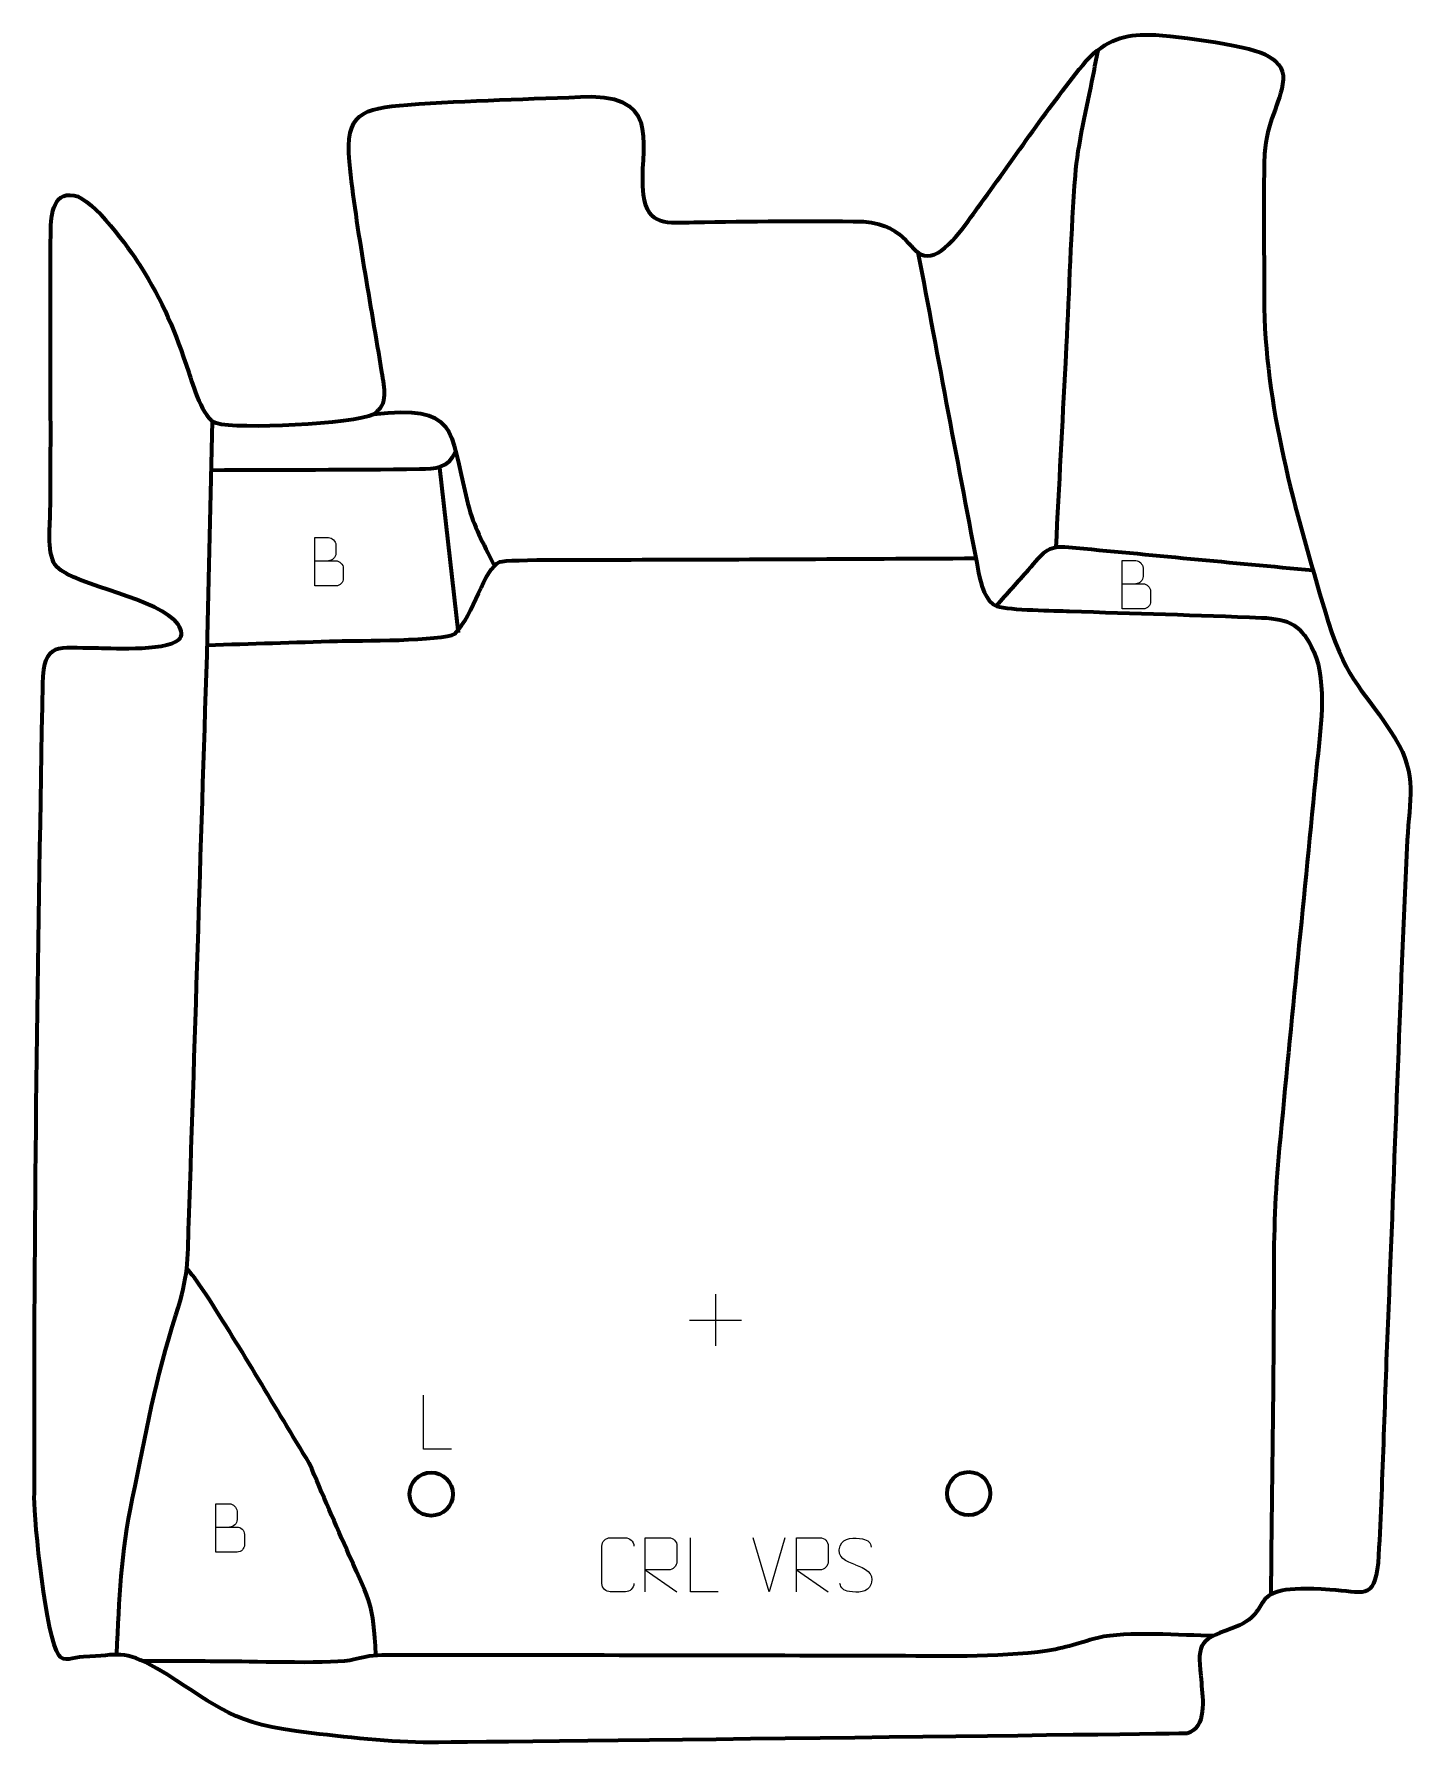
# Model space of a CAD drawing. Header units: millimetres. Extents: x 947 to 1587, y 146 to 937.
import ezdxf

# ---------------------------------------------------------------- set-up
doc = ezdxf.new("R2010")
doc.units = ezdxf.units.MM
doc.header["$MEASUREMENT"] = 0
doc.layers.add('layer 2', color=7, linetype='Continuous')
doc.layers.add('layer 3', color=7, linetype='Continuous')

msp = doc.modelspace()

# ---------------------------------------------------------------- linework, layer by layer
at = {"layer": 'layer 2', "color": 142, "lineweight": 200}
for centre in [(1130.6224, 260.9769), (1379.3973, 261.2413)]:
    msp.add_ellipse(centre, major_axis=(0, 10), ratio=1, dxfattribs=at)
at = {"layer": 'layer 2', "color": 140, "lineweight": 158}
for points, knots in [([(1419.852, 699.1433), (1421.3264, 727.5992), (1422.8008, 756.055), (1424.2752, 784.5109), (1424.2752, 784.5109), (1424.2752, 784.5109), (1424.6631, 791.9993), (1424.6631, 791.9993), (1424.6631, 791.9993), (1426.0122, 818.1572), (1426.7784, 845.2277), (1428.7757, 871.2392), (1428.7757, 871.2392), (1429.8592, 885.3509), (1434.2213, 902.9575), (1436.9719, 917.2513), (1436.9719, 917.2513), (1437.7303, 921.1924), (1438.4887, 925.1336), (1439.2471, 929.0747)], [0, 0, 0, 0, 0.16666667, 0.16666667, 0.16666667, 0.16666667, 0.33333333, 0.33333333, 0.33333333, 0.33333333, 0.5, 0.5, 0.5, 0.5, 0.66666667, 0.66666667, 0.66666667, 0.66666667, 1, 1, 1, 1]), ([(1355.9155, 835.498), (1365.2793, 786.0922), (1374.5069, 736.6206), (1383.9834, 687.2419), (1383.9834, 687.2419), (1384.8493, 682.73), (1387.3568, 673.3356), (1392.3695, 671.8276), (1392.3695, 671.8276), (1398.5532, 669.9672), (1419.3582, 669.8469), (1426.0906, 669.5902), (1426.0906, 669.5902), (1455.6588, 668.4756), (1485.338, 667.8309), (1514.8764, 666.5384), (1514.8764, 666.5384), (1528.0698, 665.9611), (1533.4884, 663.2582), (1539.0772, 650.802), (1539.0772, 650.802), (1545.5854, 636.2964), (1541.965, 612.9846), (1540.4015, 597.553), (1540.4015, 597.553), (1534.6869, 538.7291), (1528.6868, 479.8293), (1523.1403, 421.0067), (1523.1403, 421.0067), (1521.1659, 400.0677), (1520.5588, 382.2896), (1520.559, 361.29), (1520.559, 361.29), (1520.5596, 315.8597), (1519.7551, 270.4275), (1519.3231, 224.9996), (1519.3231, 224.9996), (1519.2907, 221.5082), (1519.2582, 218.0168), (1519.2257, 214.5254)], [0, 0, 0, 0, 0.09090909, 0.09090909, 0.09090909, 0.09090909, 0.18181818, 0.18181818, 0.18181818, 0.18181818, 0.27272727, 0.27272727, 0.27272727, 0.27272727, 0.36363636, 0.36363636, 0.36363636, 0.36363636, 0.45454545, 0.45454545, 0.45454545, 0.45454545, 0.54545455, 0.54545455, 0.54545455, 0.54545455, 0.63636364, 0.63636364, 0.63636364, 0.63636364, 0.72727273, 0.72727273, 0.72727273, 0.72727273, 0.81818182, 0.81818182, 0.81818182, 0.81818182, 1, 1, 1, 1]), ([(1103.9846, 760.7401), (1142.6217, 764.8875), (1139.0723, 754.5542), (1147.054, 721.2421), (1147.054, 721.2421), (1149.7736, 709.8915), (1153.6153, 703.1205), (1158.6241, 692.8635), (1158.6241, 692.8635), (1158.6241, 692.8635), (1159.3967, 691.2814), (1159.3967, 691.2814)], [0, 0, 0, 0, 0.25, 0.25, 0.25, 0.25, 0.5, 0.5, 0.5, 0.5, 1, 1, 1, 1]), ([(985.0776, 186.932), (986.3683, 213.3512), (986.9665, 232.8079), (992.4022, 259.0999), (992.4022, 259.0999), (998.4827, 288.735), (1003.1507, 314.756), (1012.4123, 343.8463), (1012.4123, 343.8463), (1018.4402, 362.7795), (1017.7848, 367.6081), (1018.437, 386.8233), (1018.437, 386.8233), (1021.5005, 477.0841), (1024.2295, 567.3559), (1027.144, 657.6215), (1027.144, 657.6215), (1027.144, 657.6215), (1029.38, 757.5023), (1029.38, 757.5023)], [0, 0, 0, 0, 0.16666667, 0.16666667, 0.16666667, 0.16666667, 0.33333333, 0.33333333, 0.33333333, 0.33333333, 0.5, 0.5, 0.5, 0.5, 0.66666667, 0.66666667, 0.66666667, 0.66666667, 1, 1, 1, 1]), ([(1028.8733, 734.8707), (1060.9874, 735.057), (1093.1644, 734.9416), (1125.2696, 735.39), (1125.2696, 735.39), (1132.6426, 735.493), (1138.64, 735.6424), (1141.8405, 743.3697)], [0, 0, 0, 0, 0.33333333, 0.33333333, 0.33333333, 0.33333333, 1, 1, 1, 1]), ([(1538.761, 688.3592), (1501.0537, 691.8761), (1463.3637, 695.4533), (1425.6645, 699.0483), (1425.6645, 699.0483), (1415.1966, 700.0465), (1413.8146, 696.2941), (1406.9498, 688.5611), (1406.9498, 688.5611), (1402.0334, 683.023), (1397.0958, 677.5025), (1392.1652, 671.9769)], [0, 0, 0, 0, 0.25, 0.25, 0.25, 0.25, 0.5, 0.5, 0.5, 0.5, 1, 1, 1, 1]), ([(1027.0238, 653.9041), (1047.1144, 654.5202), (1067.205, 655.1362), (1087.2956, 655.7523), (1087.2956, 655.7523), (1096.3624, 655.9782), (1136.2025, 655.6457), (1141.4852, 659.1055), (1141.4852, 659.1055), (1150.4694, 667.8597), (1154.9908, 689.3313), (1162.3445, 692.3712), (1162.3445, 692.3712), (1165.5719, 693.7054), (1210.656, 693.3104), (1218.2619, 693.3465), (1218.2619, 693.3465), (1244.7911, 693.5046), (1271.3211, 693.4998), (1297.8505, 693.6331), (1297.8505, 693.6331), (1326.1412, 693.7821), (1354.4321, 693.9238), (1382.723, 694.0546)], [0, 0, 0, 0, 0.14285714, 0.14285714, 0.14285714, 0.14285714, 0.28571429, 0.28571429, 0.28571429, 0.28571429, 0.42857143, 0.42857143, 0.42857143, 0.42857143, 0.57142857, 0.57142857, 0.57142857, 0.57142857, 0.71428571, 0.71428571, 0.71428571, 0.71428571, 1, 1, 1, 1]), ([(1104.9962, 186.3936), (1103.8116, 211.0941), (1102.5996, 210.1036), (1092.6651, 232.6274), (1092.6651, 232.6274), (1086.4105, 246.8081), (1080.3031, 261.0633), (1074.1718, 275.2982), (1074.1718, 275.2982), (1058.4007, 301.1039), (1042.7787, 328.0515), (1026.4342, 353.3709), (1026.4342, 353.3709), (1023.6157, 357.7371), (1020.9788, 361.2168), (1017.6955, 365.2231)], [0, 0, 0, 0, 0.2, 0.2, 0.2, 0.2, 0.4, 0.4, 0.4, 0.4, 0.6, 0.6, 0.6, 0.6, 1, 1, 1, 1]), ([(1492.4695, 195.4216), (1478.7691, 195.6287), (1451.6512, 197.5368), (1439.5352, 194.5557), (1439.5352, 194.5557), (1428.473, 191.7161), (1423.49, 189.2595), (1411.4234, 187.9098), (1411.4234, 187.9098), (1386.9524, 185.1725), (1360.8493, 186.1626), (1336.1031, 186.1855), (1336.1031, 186.1855), (1261.7411, 186.2544), (1187.3537, 186.5166), (1112.9966, 186.4864), (1112.9966, 186.4864), (1104.698, 186.4831), (1102.8394, 186.4131), (1094.8676, 184.3923), (1094.8676, 184.3923), (1086.3857, 182.2422), (1049.0536, 183.5051), (1037.6449, 183.574), (1037.6449, 183.574), (1025.1717, 183.6232), (1012.6984, 183.6723), (1000.2252, 183.7215), (1000.2252, 183.7215), (1000.2252, 183.7215), (997.2316, 183.7333), (997.2316, 183.7333)], [0, 0, 0, 0, 0.11111111, 0.11111111, 0.11111111, 0.11111111, 0.22222222, 0.22222222, 0.22222222, 0.22222222, 0.33333333, 0.33333333, 0.33333333, 0.33333333, 0.44444444, 0.44444444, 0.44444444, 0.44444444, 0.55555556, 0.55555556, 0.55555556, 0.55555556, 0.66666667, 0.66666667, 0.66666667, 0.66666667, 0.77777778, 0.77777778, 0.77777778, 0.77777778, 1, 1, 1, 1])]:
    msp.add_open_spline(points, degree=3, knots=knots, dxfattribs=at)
msp.add_open_spline([(1134.4422, 735.9431), (1134.4422, 735.9431), (1143.1635, 659.6057), (1143.1635, 659.6057)], degree=3, dxfattribs=at)
at = {"layer": 'layer 3', "color": 242, "lineweight": 158}
msp.add_open_spline([(1480.4238, 150.1936), (1489.6743, 152.9425), (1487.7761, 166.3292), (1487.0641, 173.6932), (1487.0641, 173.6932), (1485.3437, 191.4845), (1484.7977, 192.9431), (1501.0256, 198.7732), (1501.0256, 198.7732), (1524.0499, 207.0374), (1503.3115, 219.6242), (1546.4543, 216.7583), (1546.4543, 216.7583), (1562.058, 215.7108), (1566.9003, 211.5413), (1568.9214, 229.1574), (1568.9214, 229.1574), (1570.9238, 265.9455), (1571.7974, 303.121), (1573.345, 339.9744), (1573.345, 339.9744), (1576.4811, 414.5025), (1578.8417, 489.0592), (1582.359, 563.5717), (1582.359, 563.5717), (1583.2527, 582.455), (1587.2598, 593.4105), (1576.8409, 610.5841), (1576.8409, 610.5841), (1562.1139, 633.8995), (1555.0971, 635.6877), (1545.7599, 664.5632), (1545.7599, 664.5632), (1531.7837, 711.8033), (1517.1824, 760.1253), (1516.1798, 809.726), (1516.1798, 809.726), (1516.2686, 833.3636), (1515.436, 857.6781), (1516.3223, 881.1659), (1516.3223, 881.1659), (1517.123, 896.1758), (1523.6445, 903.8657), (1524.953, 915.5239), (1524.953, 915.5239), (1525.3247, 921.056), (1521.6845, 924.7652), (1516.4401, 927.3072), (1516.4401, 927.3072), (1507.7956, 931.4974), (1471.2242, 936.5623), (1460.7582, 936.3338), (1460.7582, 936.3338), (1450.5154, 936.1102), (1441.0054, 933.117), (1432.1654, 922.265), (1432.1654, 922.265), (1415.1642, 901.3942), (1399.6849, 878.0254), (1383.5834, 856.2934), (1383.5834, 856.2934), (1378.8233, 849.9097), (1368.5666, 833.713), (1360.3051, 833.9393), (1360.3051, 833.9393), (1351.5399, 834.1793), (1352.0461, 847.9301), (1330.7222, 849.8888), (1330.7222, 849.8888), (1304.781, 850.2205), (1278.1434, 849.9705), (1252.1913, 849.513), (1252.1913, 849.513), (1240.2189, 849.2899), (1230.4914, 847.6092), (1228.7794, 862.2283), (1228.7794, 862.2283), (1226.2554, 883.782), (1238.0385, 906.8682), (1204.9397, 907.7466), (1204.9397, 907.7466), (1176.7272, 906.5691), (1147.8095, 905.9437), (1119.7331, 903.8975), (1119.7331, 903.8975), (1098.463, 902.1442), (1090.7175, 900.1281), (1092.7364, 877.4567), (1092.7364, 877.4567), (1096.1777, 845.3534), (1102.7117, 812.1768), (1107.787, 780.1545), (1107.787, 780.1545), (1108.9492, 772.5841), (1111.2434, 765.6418), (1103.9846, 760.7401), (1103.9846, 760.7401), (1094.5603, 756.2282), (1040.9654, 753.7135), (1031.0406, 756.6527), (1031.0406, 756.6527), (1024.9392, 758.4596), (1020.2031, 774.4867), (1018.3779, 780.0581), (1018.3779, 780.0581), (1012.0933, 799.2422), (1006.584, 812.3764), (995.8074, 829.6452), (995.8074, 829.6452), (990.8961, 837.4387), (974.4308, 860.2786), (965.3709, 861.9265), (965.3709, 861.9265), (954.7683, 863.855), (954.5895, 850.9478), (954.5116, 843.837), (954.5116, 843.837), (954.0426, 801.0587), (954.849, 758.3052), (954.2968, 715.497), (954.2968, 715.497), (954.2057, 708.4302), (952.4608, 695.0285), (957.4229, 690.033), (957.4229, 690.033), (966.2432, 681.1534), (1005.2717, 675.4405), (1013.4653, 663.3418), (1013.4653, 663.3418), (1015.3517, 660.5564), (1015.6109, 657.9589), (1013.8605, 656.4311), (1013.8605, 656.4311), (1007.3609, 650.7578), (979.6421, 652.5785), (975.5122, 652.5682), (975.5122, 652.5682), (957.8243, 652.5239), (951.4865, 655.9773), (950.8222, 636.0827), (950.8222, 636.0827), (948.8581, 520.4756), (946.856, 405.0046), (946.9665, 289.3821), (946.9665, 289.3821), (946.9783, 279.3743), (946.9751, 269.3748), (946.9297, 259.3671), (946.9297, 259.3671), (946.8799, 248.3818), (952.3612, 194.4574), (958.2215, 186.4128), (958.2215, 186.4128), (960.6936, 183.0192), (964.7263, 185.4406), (969.6334, 185.6496), (969.6334, 185.6496), (986.531, 186.3695), (987.7863, 189.3092), (1003.6429, 180.3474), (1003.6429, 180.3474), (1030.0501, 164.5578), (1035.3392, 155.8133), (1068.134, 151.2785), (1068.134, 151.2785), (1086.6103, 148.9782), (1108.446, 146.3196), (1126.9067, 146.1102), (1126.9067, 146.1102), (1145.3674, 145.9008), (1480.4238, 150.1936), (1480.4238, 150.1936)], degree=3, knots=[0, 0, 0, 0, 0.02272727, 0.02272727, 0.02272727, 0.02272727, 0.04545455, 0.04545455, 0.04545455, 0.04545455, 0.06818182, 0.06818182, 0.06818182, 0.06818182, 0.09090909, 0.09090909, 0.09090909, 0.09090909, 0.11363636, 0.11363636, 0.11363636, 0.11363636, 0.13636364, 0.13636364, 0.13636364, 0.13636364, 0.15909091, 0.15909091, 0.15909091, 0.15909091, 0.18181818, 0.18181818, 0.18181818, 0.18181818, 0.20454545, 0.20454545, 0.20454545, 0.20454545, 0.22727273, 0.22727273, 0.22727273, 0.22727273, 0.25, 0.25, 0.25, 0.25, 0.27272727, 0.27272727, 0.27272727, 0.27272727, 0.29545455, 0.29545455, 0.29545455, 0.29545455, 0.31818182, 0.31818182, 0.31818182, 0.31818182, 0.34090909, 0.34090909, 0.34090909, 0.34090909, 0.36363636, 0.36363636, 0.36363636, 0.36363636, 0.38636364, 0.38636364, 0.38636364, 0.38636364, 0.40909091, 0.40909091, 0.40909091, 0.40909091, 0.43181818, 0.43181818, 0.43181818, 0.43181818, 0.45454545, 0.45454545, 0.45454545, 0.45454545, 0.47727273, 0.47727273, 0.47727273, 0.47727273, 0.5, 0.5, 0.5, 0.5, 0.52272727, 0.52272727, 0.52272727, 0.52272727, 0.54545455, 0.54545455, 0.54545455, 0.54545455, 0.56818182, 0.56818182, 0.56818182, 0.56818182, 0.59090909, 0.59090909, 0.59090909, 0.59090909, 0.61363636, 0.61363636, 0.61363636, 0.61363636, 0.63636364, 0.63636364, 0.63636364, 0.63636364, 0.65909091, 0.65909091, 0.65909091, 0.65909091, 0.68181818, 0.68181818, 0.68181818, 0.68181818, 0.70454545, 0.70454545, 0.70454545, 0.70454545, 0.72727273, 0.72727273, 0.72727273, 0.72727273, 0.75, 0.75, 0.75, 0.75, 0.77272727, 0.77272727, 0.77272727, 0.77272727, 0.79545455, 0.79545455, 0.79545455, 0.79545455, 0.81818182, 0.81818182, 0.81818182, 0.81818182, 0.84090909, 0.84090909, 0.84090909, 0.84090909, 0.86363636, 0.86363636, 0.86363636, 0.86363636, 0.88636364, 0.88636364, 0.88636364, 0.88636364, 0.90909091, 0.90909091, 0.90909091, 0.90909091, 0.93181818, 0.93181818, 0.93181818, 0.93181818, 0.95454545, 0.95454545, 0.95454545, 0.95454545, 1, 1, 1, 1], dxfattribs=at)
at = {"layer": 'layer 3', "color": 250, "lineweight": 9}
for points, knots in [([(1076.6772, 692.8735), (1079.9362, 692.8739), (1083.1956, 692.8739), (1086.4553, 692.8735), (1086.4553, 692.8735), (1088.2246, 692.858), (1089.9475, 691.303), (1089.9475, 689.4672), (1089.9475, 689.4672), (1089.9472, 688.4564), (1089.9472, 685.7251), (1089.9475, 684.714), (1089.9475, 684.714), (1089.9634, 683.0499), (1088.5821, 681.2461), (1086.5027, 681.2613), (1086.5027, 681.2613), (1083.2427, 681.2616), (1079.983, 681.2616), (1076.7237, 681.2613), (1076.7237, 681.2613), (1076.7237, 688.7117), (1076.7237, 696.1618), (1076.7237, 703.6116), (1076.7237, 703.6116), (1078.8498, 703.6116), (1080.9762, 703.6116), (1083.1027, 703.6116), (1083.1027, 703.6116), (1084.6082, 703.6274), (1086.4862, 701.9162), (1086.5021, 700.1585), (1086.5021, 700.1585), (1086.5017, 698.3079), (1086.5017, 698.1772), (1086.5021, 696.3263), (1086.5021, 696.3263), (1086.5175, 694.4757), (1084.8566, 692.858), (1083.0562, 692.8735)], [0, 0, 0, 0, 0.09090909, 0.09090909, 0.09090909, 0.09090909, 0.18181818, 0.18181818, 0.18181818, 0.18181818, 0.27272727, 0.27272727, 0.27272727, 0.27272727, 0.36363636, 0.36363636, 0.36363636, 0.36363636, 0.45454545, 0.45454545, 0.45454545, 0.45454545, 0.54545455, 0.54545455, 0.54545455, 0.54545455, 0.63636364, 0.63636364, 0.63636364, 0.63636364, 0.72727273, 0.72727273, 0.72727273, 0.72727273, 0.81818182, 0.81818182, 0.81818182, 0.81818182, 1, 1, 1, 1]), ([(1450.2951, 682.2275), (1453.5541, 682.2279), (1456.8135, 682.2279), (1460.0732, 682.2275), (1460.0732, 682.2275), (1461.8425, 682.212), (1463.5654, 680.657), (1463.5654, 678.8212), (1463.5654, 678.8212), (1463.5651, 677.8104), (1463.5651, 675.0791), (1463.5654, 674.068), (1463.5654, 674.068), (1463.5813, 672.4039), (1462.2, 670.6001), (1460.1206, 670.6153), (1460.1206, 670.6153), (1456.8606, 670.6156), (1453.6009, 670.6156), (1450.3416, 670.6153), (1450.3416, 670.6153), (1450.3416, 678.0657), (1450.3416, 685.5158), (1450.3416, 692.9656), (1450.3416, 692.9656), (1452.4677, 692.9656), (1454.5941, 692.9656), (1456.7206, 692.9656), (1456.7206, 692.9656), (1458.2261, 692.9814), (1460.1041, 691.2702), (1460.12, 689.5125), (1460.12, 689.5125), (1460.1196, 687.6619), (1460.1196, 687.5312), (1460.12, 685.6803), (1460.12, 685.6803), (1460.1354, 683.8297), (1458.4745, 682.212), (1456.6741, 682.2275)], [0, 0, 0, 0, 0.09090909, 0.09090909, 0.09090909, 0.09090909, 0.18181818, 0.18181818, 0.18181818, 0.18181818, 0.27272727, 0.27272727, 0.27272727, 0.27272727, 0.36363636, 0.36363636, 0.36363636, 0.36363636, 0.45454545, 0.45454545, 0.45454545, 0.45454545, 0.54545455, 0.54545455, 0.54545455, 0.54545455, 0.63636364, 0.63636364, 0.63636364, 0.63636364, 0.72727273, 0.72727273, 0.72727273, 0.72727273, 0.81818182, 0.81818182, 0.81818182, 0.81818182, 1, 1, 1, 1]), ([(1140.0256, 281.8034), (1140.0256, 281.8034), (1127.0765, 281.8034), (1127.0765, 281.8034), (1127.0765, 281.8034), (1127.0765, 281.8034), (1127.0765, 306.757), (1127.0765, 306.757)], [0, 0, 0, 0, 0.33333333, 0.33333333, 0.33333333, 0.33333333, 1, 1, 1, 1]), ([(1030.9222, 245.757), (1034.1812, 245.7574), (1037.4406, 245.7574), (1040.7003, 245.757), (1040.7003, 245.757), (1042.4696, 245.7415), (1044.1925, 244.1865), (1044.1925, 242.3507), (1044.1925, 242.3507), (1044.1922, 241.3399), (1044.1922, 238.6086), (1044.1925, 237.5975), (1044.1925, 237.5975), (1044.2084, 235.9334), (1042.8271, 234.1296), (1040.7477, 234.1448), (1040.7477, 234.1448), (1037.4877, 234.1451), (1034.228, 234.1451), (1030.9687, 234.1448), (1030.9687, 234.1448), (1030.9687, 241.5952), (1030.9687, 249.0453), (1030.9687, 256.4951), (1030.9687, 256.4951), (1033.0948, 256.4951), (1035.2212, 256.4951), (1037.3477, 256.4951), (1037.3477, 256.4951), (1038.8532, 256.5109), (1040.7312, 254.7997), (1040.7471, 253.042), (1040.7471, 253.042), (1040.7467, 251.1914), (1040.7467, 251.0607), (1040.7471, 249.2098), (1040.7471, 249.2098), (1040.7625, 247.3592), (1039.1016, 245.7415), (1037.3012, 245.757)], [0, 0, 0, 0, 0.09090909, 0.09090909, 0.09090909, 0.09090909, 0.18181818, 0.18181818, 0.18181818, 0.18181818, 0.27272727, 0.27272727, 0.27272727, 0.27272727, 0.36363636, 0.36363636, 0.36363636, 0.36363636, 0.45454545, 0.45454545, 0.45454545, 0.45454545, 0.54545455, 0.54545455, 0.54545455, 0.54545455, 0.63636364, 0.63636364, 0.63636364, 0.63636364, 0.72727273, 0.72727273, 0.72727273, 0.72727273, 0.81818182, 0.81818182, 0.81818182, 0.81818182, 1, 1, 1, 1]), ([(1224.448, 219.6354), (1224.3082, 217.312), (1222.631, 215.8324), (1220.4833, 215.8216), (1220.4833, 215.8216), (1218.1514, 215.822), (1215.8195, 215.822), (1213.488, 215.8216), (1213.488, 215.8216), (1211.563, 215.7162), (1209.5909, 217.6007), (1209.6021, 219.618), (1209.6021, 219.618), (1209.6025, 225.3881), (1209.6025, 231.1578), (1209.6021, 236.9271), (1209.6021, 236.9271), (1209.6063, 239.0652), (1211.353, 240.7844), (1213.5054, 240.7709), (1213.5054, 240.7709), (1215.8311, 240.7709), (1218.1572, 240.7709), (1220.4833, 240.7709), (1220.4833, 240.7709), (1222.4299, 240.8064), (1224.4213, 239.3149), (1224.448, 236.8773)], [0, 0, 0, 0, 0.125, 0.125, 0.125, 0.125, 0.25, 0.25, 0.25, 0.25, 0.375, 0.375, 0.375, 0.375, 0.5, 0.5, 0.5, 0.5, 0.625, 0.625, 0.625, 0.625, 0.75, 0.75, 0.75, 0.75, 1, 1, 1, 1]), ([(1229.6929, 215.8177), (1229.6929, 215.8177), (1229.6929, 240.7712), (1229.6929, 240.7712), (1229.6929, 240.7712), (1233.2877, 240.7712), (1236.8832, 240.7712), (1240.4784, 240.7712), (1240.4784, 240.7712), (1242.8037, 240.7335), (1244.361, 239.2435), (1244.3569, 236.8771), (1244.3569, 236.8771), (1244.3565, 234.8416), (1244.3565, 231.7822), (1244.3569, 229.7462), (1244.3569, 229.7462), (1244.3504, 227.8707), (1242.5381, 225.9289), (1240.5286, 225.9098), (1240.5286, 225.9098), (1240.5286, 225.9098), (1229.6929, 225.9098), (1229.6929, 225.9098), (1229.6929, 225.9098), (1229.6929, 225.9098), (1244.3476, 215.8177), (1244.3476, 215.8177)], [0, 0, 0, 0, 0.125, 0.125, 0.125, 0.125, 0.25, 0.25, 0.25, 0.25, 0.375, 0.375, 0.375, 0.375, 0.5, 0.5, 0.5, 0.5, 0.625, 0.625, 0.625, 0.625, 0.75, 0.75, 0.75, 0.75, 1, 1, 1, 1]), ([(1263.4995, 215.8176), (1263.4995, 215.8176), (1250.5504, 215.8176), (1250.5504, 215.8176), (1250.5504, 215.8176), (1250.5504, 215.8176), (1250.5504, 240.7712), (1250.5504, 240.7712)], [0, 0, 0, 0, 0.33333333, 0.33333333, 0.33333333, 0.33333333, 1, 1, 1, 1]), ([(1299.693, 215.8177), (1299.693, 215.8177), (1299.693, 240.7712), (1299.693, 240.7712), (1299.693, 240.7712), (1303.2878, 240.7712), (1306.8833, 240.7712), (1310.4785, 240.7712), (1310.4785, 240.7712), (1312.8038, 240.7335), (1314.3611, 239.2435), (1314.357, 236.8771), (1314.357, 236.8771), (1314.3566, 234.8416), (1314.3566, 231.7822), (1314.357, 229.7462), (1314.357, 229.7462), (1314.3505, 227.8707), (1312.5382, 225.9289), (1310.5287, 225.9098), (1310.5287, 225.9098), (1310.5287, 225.9098), (1299.693, 225.9098), (1299.693, 225.9098), (1299.693, 225.9098), (1299.693, 225.9098), (1314.3477, 215.8177), (1314.3477, 215.8177)], [0, 0, 0, 0, 0.125, 0.125, 0.125, 0.125, 0.25, 0.25, 0.25, 0.25, 0.375, 0.375, 0.375, 0.375, 0.5, 0.5, 0.5, 0.5, 0.625, 0.625, 0.625, 0.625, 0.75, 0.75, 0.75, 0.75, 1, 1, 1, 1]), ([(1327.0251, 228.2944), (1322.7768, 229.7648), (1317.8687, 231.5606), (1319.8738, 237.0809), (1319.8738, 237.0809), (1321.3773, 241.2208), (1326.5909, 240.8323), (1330.1945, 240.2312), (1330.1945, 240.2312), (1333.0551, 239.754), (1333.9198, 238.5408), (1334.2304, 236.4567)], [0, 0, 0, 0, 0.25, 0.25, 0.25, 0.25, 0.5, 0.5, 0.5, 0.5, 1, 1, 1, 1]), ([(1327.0251, 228.2943), (1331.0437, 226.6476), (1336.0732, 224.7593), (1334.2392, 219.399), (1334.2392, 219.399), (1332.7794, 215.1326), (1327.8686, 215.3893), (1324.1425, 215.944), (1324.1425, 215.944), (1321.3925, 216.3538), (1320.1716, 217.5673), (1319.7936, 219.6795)], [0, 0, 0, 0, 0.25, 0.25, 0.25, 0.25, 0.5, 0.5, 0.5, 0.5, 1, 1, 1, 1])]:
    msp.add_open_spline(points, degree=3, knots=knots, dxfattribs=at)
for points in [[(1262.1973, 353.5253), (1262.1973, 353.5253), (1262.1973, 329.5474), (1262.1973, 329.5474)], [(1250.2084, 341.5363), (1250.2084, 341.5363), (1274.1863, 341.5363), (1274.1863, 341.5363)], [(1287.025, 215.8176), (1287.025, 215.8176), (1279.7032, 240.7712), (1279.7032, 240.7712)], [(1294.3469, 240.7712), (1294.3469, 240.7712), (1287.0251, 215.8176), (1287.0251, 215.8176)]]:
    msp.add_open_spline(points, degree=3, dxfattribs=at)

doc.saveas('drawing.dxf')
